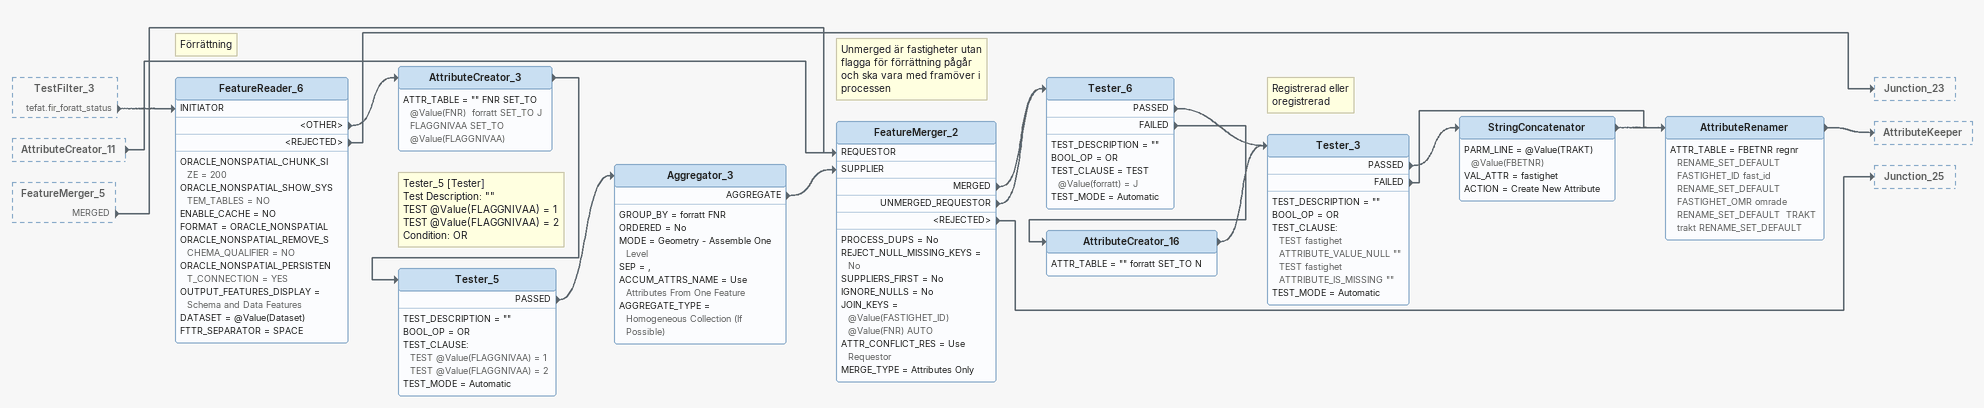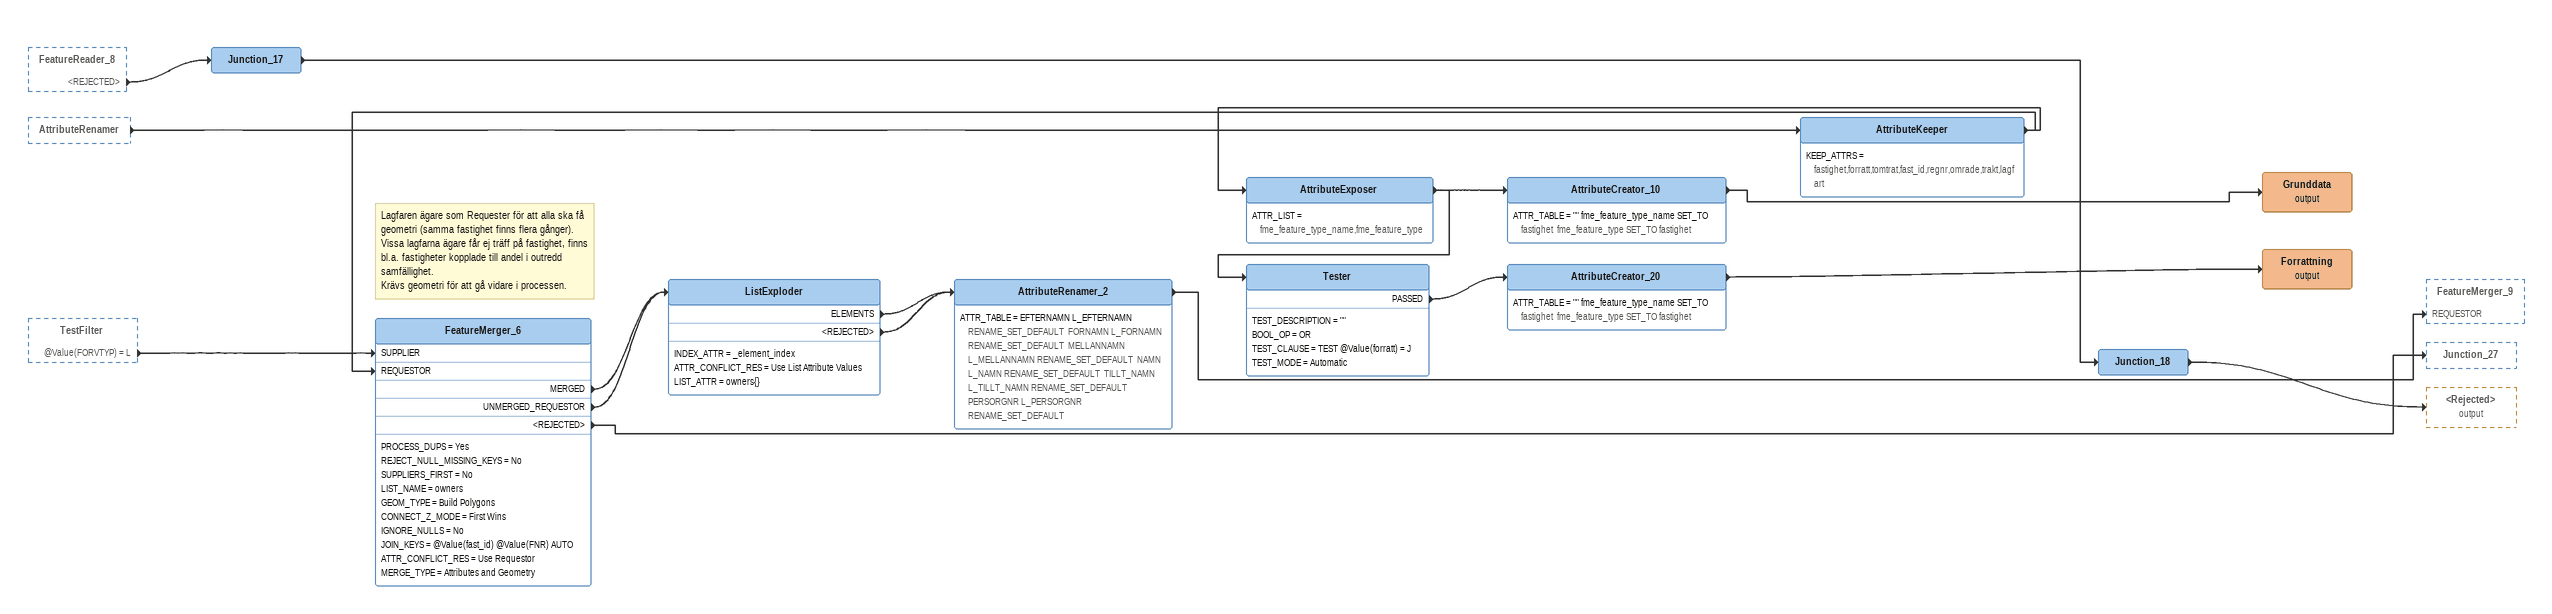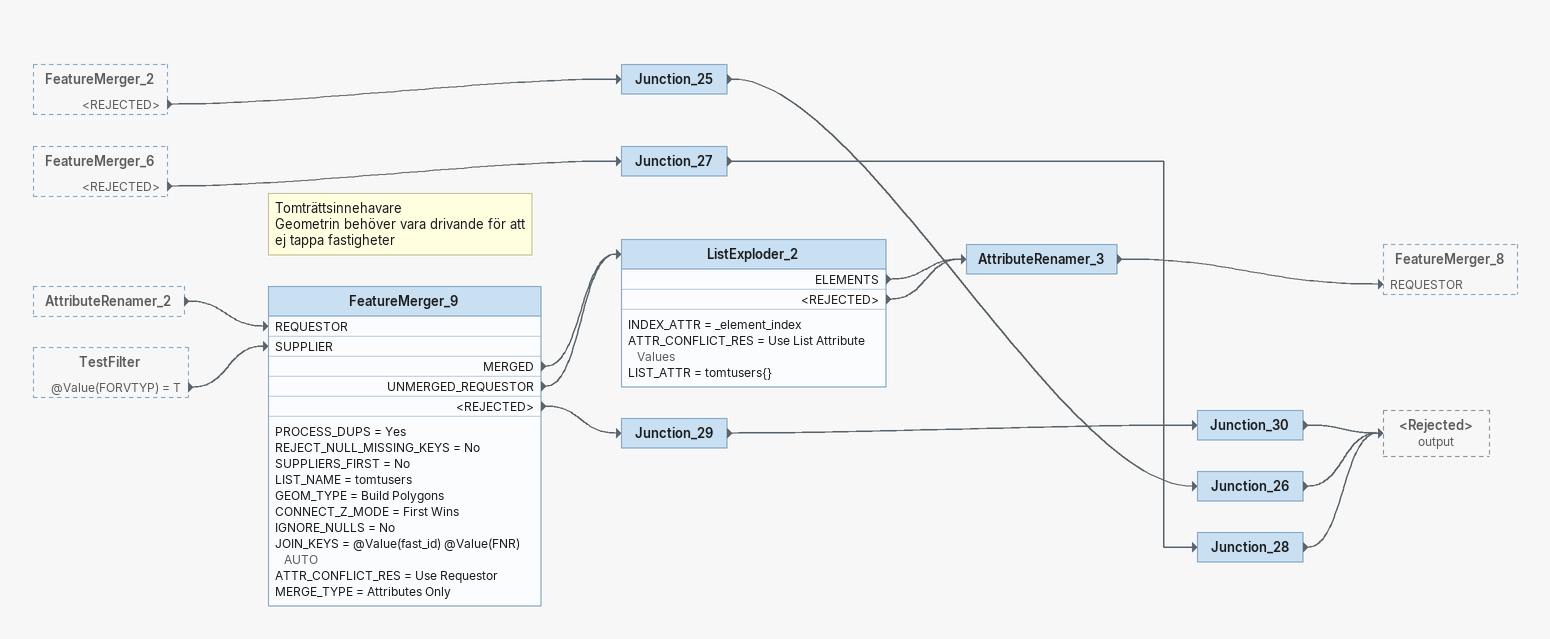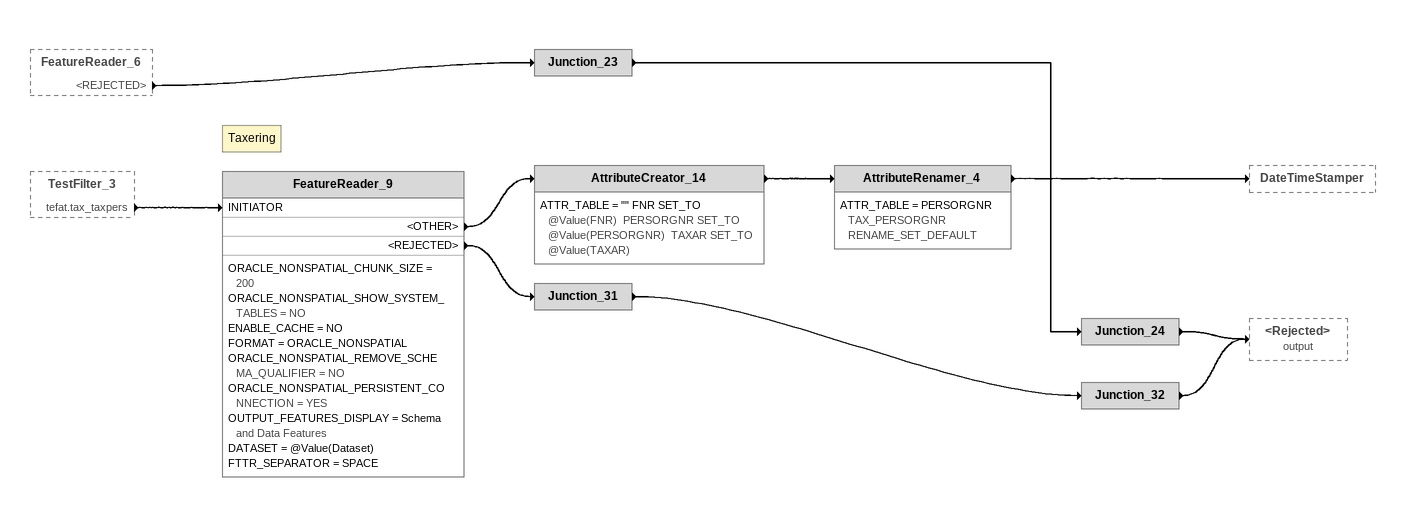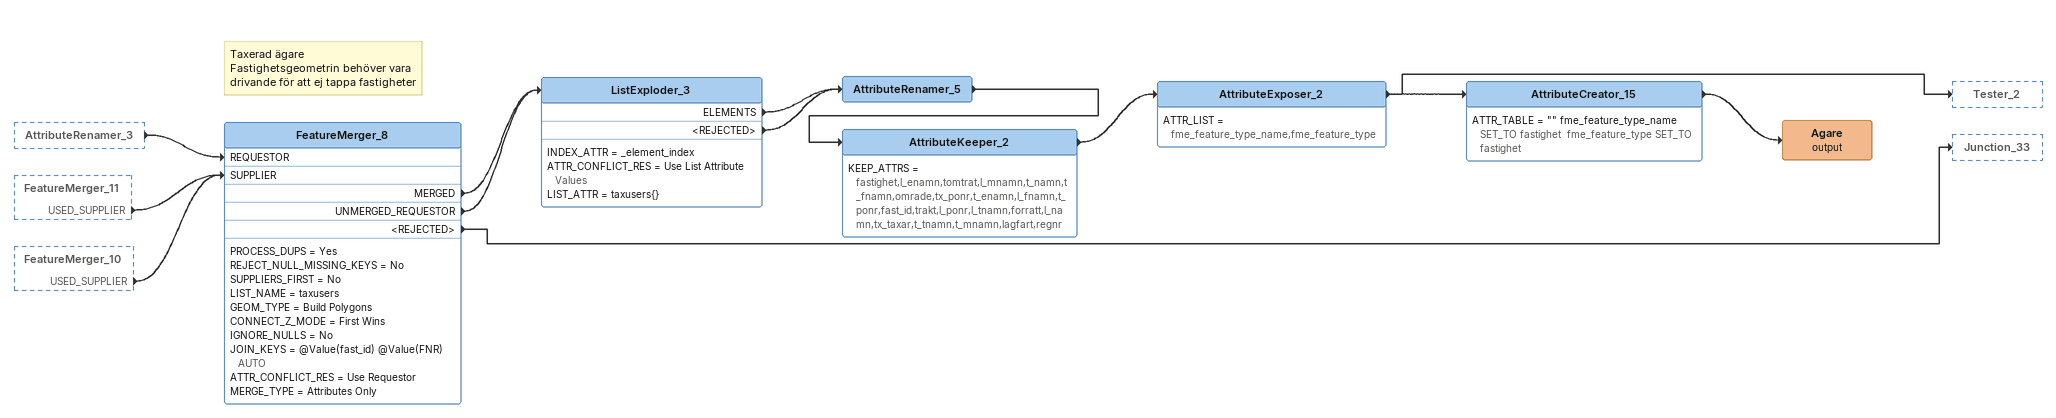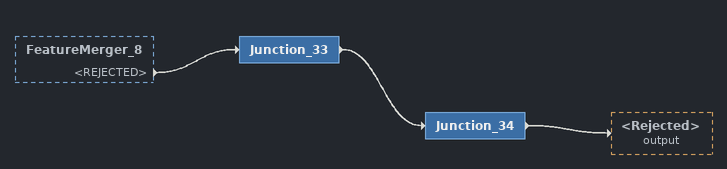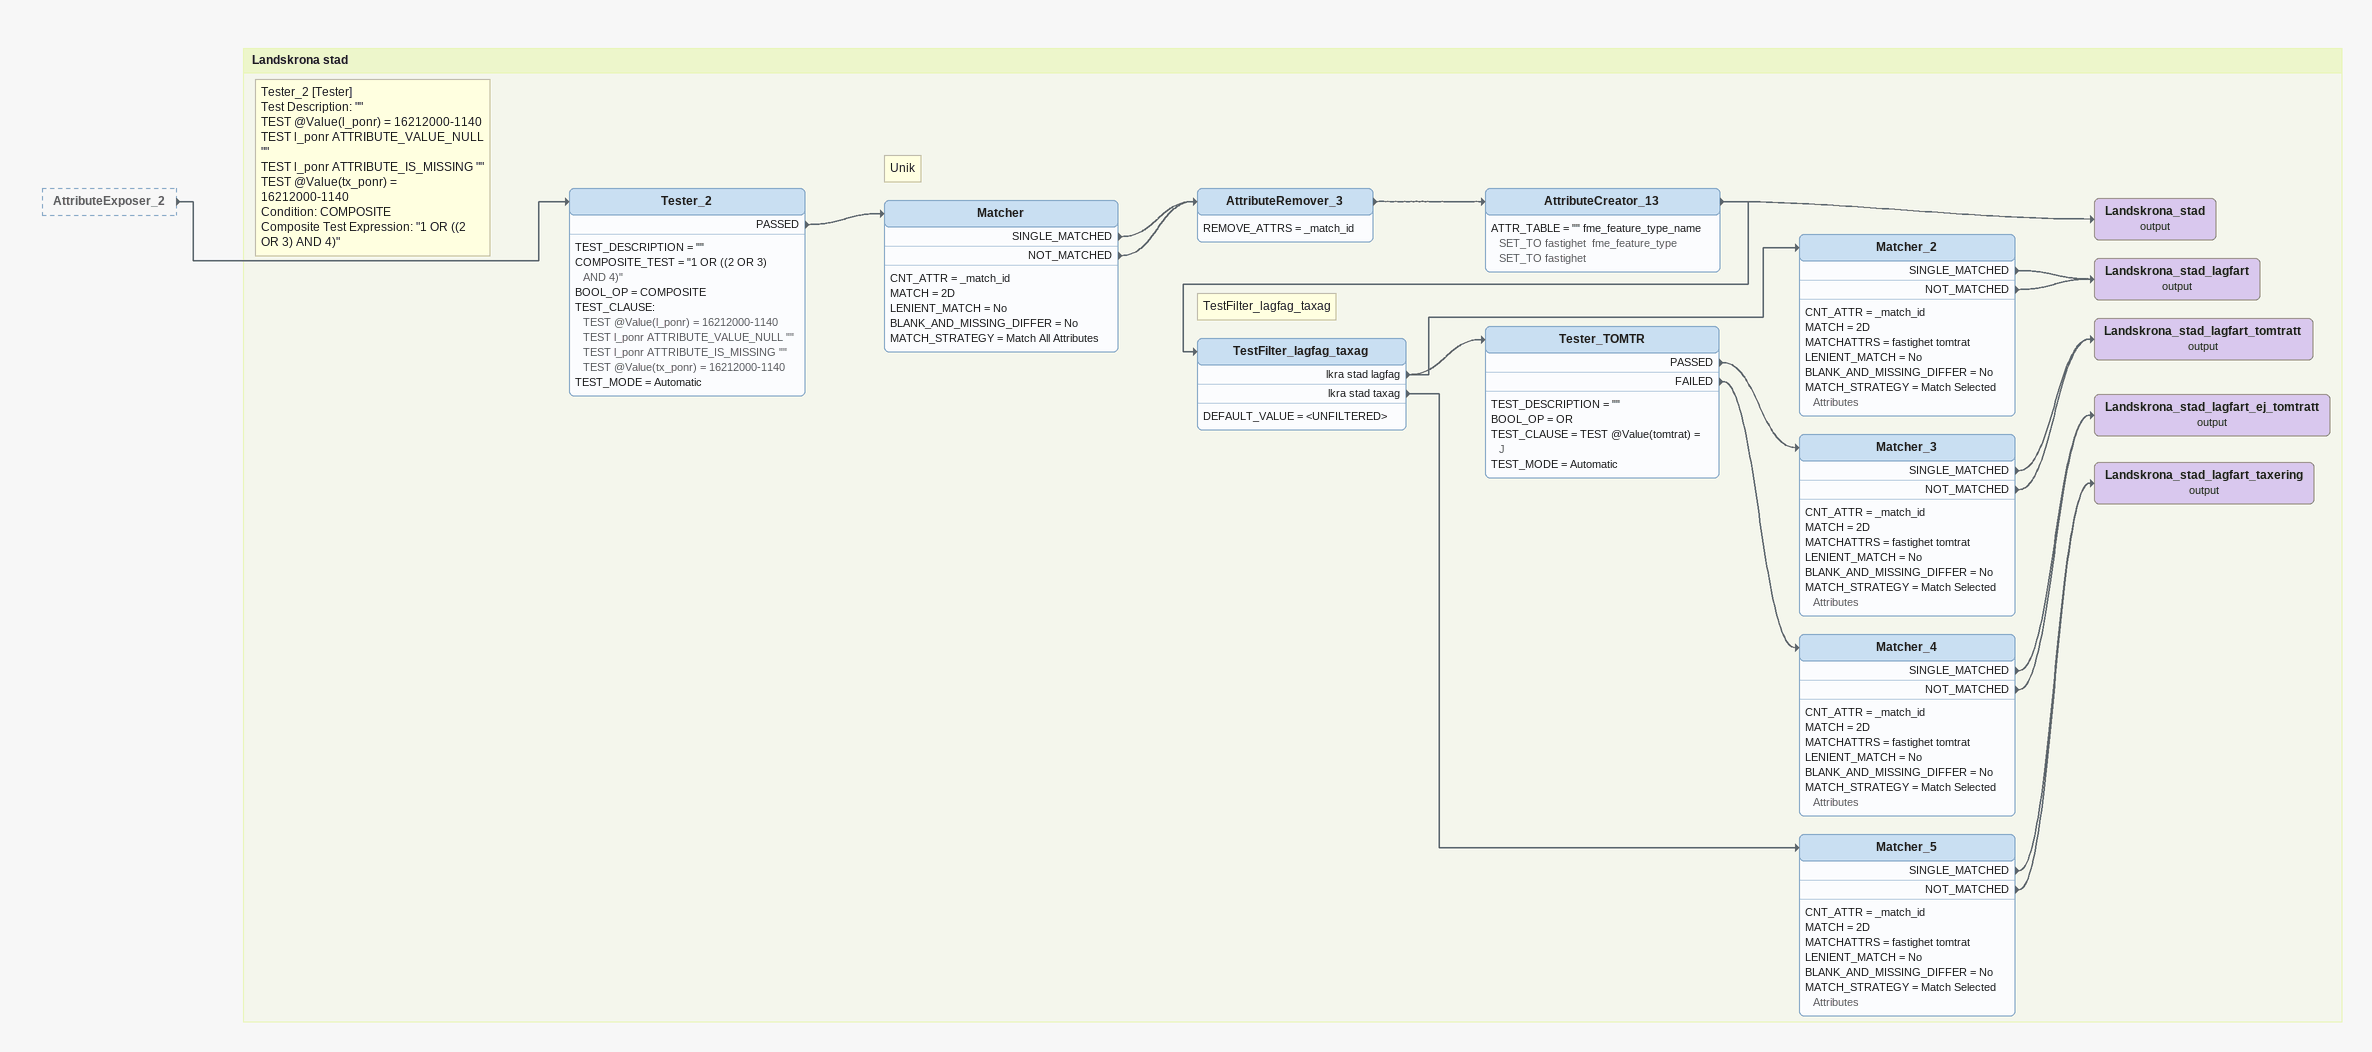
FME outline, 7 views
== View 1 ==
TestFilter_3 [outside]
    tefat.fir_foratt_status -> FeatureReader_6 [INITIATOR]
AttributeCreator_11 [outside]
    -> FeatureMerger_2 [REQUESTOR]
FeatureMerger_5 [outside]
    MERGED -> FeatureMerger_2 [REQUESTOR]
Note: Förrättning
FeatureReader_6
    ORACLE_NONSPATIAL_CHUNK_SIZE = 200
    ORACLE_NONSPATIAL_SHOW_SYSTEM_TABLES = NO
    ENABLE_CACHE = NO
    FORMAT = ORACLE_NONSPATIAL
    ORACLE_NONSPATIAL_REMOVE_SCHEMA_QUALIFIER = NO
    ORACLE_NONSPATIAL_PERSISTENT_CONNECTION = YES
    OUTPUT_FEATURES_DISPLAY = Schema and Data Features
    DATASET = @Value(Dataset)
    FTTR_SEPARATOR = SPACE
    <OTHER> -> AttributeCreator_3
    <REJECTED> -> Junction_23
AttributeCreator_3
    ATTR_TABLE = "" FNR SET_TO @Value(FNR)  forratt SET_TO J  FLAGGNIVAA SET_TO @Value(FLAGGNIVAA)
    -> Tester_5
Note: Tester_5 [Tester] / Test Description: "" / TEST @Value(FLAGGNIVAA) = 1 / TEST @Value(FLAGGNIVAA) = 2 / Condition: OR
Tester_5
    TEST_DESCRIPTION = ""
    BOOL_OP = OR
    TEST_CLAUSE:
      TEST @Value(FLAGGNIVAA) = 1
      TEST @Value(FLAGGNIVAA) = 2
    TEST_MODE = Automatic
    PASSED -> Aggregator_3
Aggregator_3
    GROUP_BY = forratt FNR
    ORDERED = No
    MODE = Geometry - Assemble One Level
    SEP = ,
    ACCUM_ATTRS_NAME = Use Attributes From One Feature
    AGGREGATE_TYPE = Homogeneous Collection (If Possible)
    AGGREGATE -> FeatureMerger_2 [SUPPLIER]
Note: Unmerged är fastigheter utan flagga för förrättning pågår / och ska vara med framöver i processen
FeatureMerger_2
    PROCESS_DUPS = No
    REJECT_NULL_MISSING_KEYS = No
    SUPPLIERS_FIRST = No
    IGNORE_NULLS = No
    JOIN_KEYS = @Value(FASTIGHET_ID) @Value(FNR) AUTO
    ATTR_CONFLICT_RES = Use Requestor
    MERGE_TYPE = Attributes Only
    MERGED -> Tester_6
    UNMERGED_REQUESTOR -> Tester_6
    <REJECTED> -> Junction_25
Tester_6
    TEST_DESCRIPTION = ""
    BOOL_OP = OR
    TEST_CLAUSE = TEST @Value(forratt) = J
    TEST_MODE = Automatic
    PASSED -> Tester_3
    FAILED -> AttributeCreator_16
AttributeCreator_16
    ATTR_TABLE = "" forratt SET_TO N
    -> Tester_3
Note: Registrerad eller / oregistrerad
Tester_3
    TEST_DESCRIPTION = ""
    BOOL_OP = OR
    TEST_CLAUSE:
      TEST fastighet ATTRIBUTE_VALUE_NULL ""
      TEST fastighet ATTRIBUTE_IS_MISSING ""
    TEST_MODE = Automatic
    PASSED -> StringConcatenator
    FAILED -> AttributeRenamer
StringConcatenator
    PARM_LINE = @Value(TRAKT) @Value(FBETNR)
    VAL_ATTR = fastighet
    ACTION = Create New Attribute
    -> AttributeRenamer
AttributeRenamer
    ATTR_TABLE = FBETNR regnr RENAME_SET_DEFAULT  FASTIGHET_ID fast_id RENAME_SET_DEFAULT  FASTIGHET_OMR omrade RENAME_SET_DEFAULT  TRAKT trakt RENAME_SET_DEFAULT
    -> AttributeKeeper

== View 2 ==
FeatureReader_8 [outside]
    <REJECTED> -> Junction_17
AttributeRenamer [outside]
    -> AttributeKeeper
TestFilter [outside]
    @Value(FORVTYP) = L -> FeatureMerger_6 [SUPPLIER]
Junction_17
    -> Junction_18
Junction_18
    -> <Rejected> (output)
AttributeKeeper
    KEEP_ATTRS = fastighet,forratt,tomtrat,fast_id,regnr,omrade,trakt,lagfart
    -> FeatureMerger_6 [REQUESTOR]
    -> AttributeExposer
AttributeExposer
    ATTR_LIST = fme_feature_type_name,fme_feature_type
    -> AttributeCreator_10
    -> Tester
AttributeCreator_10
    ATTR_TABLE = "" fme_feature_type_name SET_TO fastighet  fme_feature_type SET_TO fastighet
    -> Grunddata (output)
Grunddata (output)
Tester
    TEST_DESCRIPTION = ""
    BOOL_OP = OR
    TEST_CLAUSE = TEST @Value(forratt) = J
    TEST_MODE = Automatic
    PASSED -> AttributeCreator_20
AttributeCreator_20
    ATTR_TABLE = "" fme_feature_type_name SET_TO fastighet  fme_feature_type SET_TO fastighet
    -> Forrattning (output)
Forrattning (output)
Note: Lagfaren ägare som Requester för att alla ska få geometri (samma fastighet finns flera gånger). / Vissa lagfarna ägare får ej träff på fastighet, finns bl.a. fastigheter kopplade till andel i outredd / samfällighet. / Krävs geometri för att gå vidare i processen.
FeatureMerger_6
    PROCESS_DUPS = Yes
    REJECT_NULL_MISSING_KEYS = No
    SUPPLIERS_FIRST = No
    LIST_NAME = owners
    GEOM_TYPE = Build Polygons
    CONNECT_Z_MODE = First Wins
    IGNORE_NULLS = No
    JOIN_KEYS = @Value(fast_id) @Value(FNR) AUTO
    ATTR_CONFLICT_RES = Use Requestor
    MERGE_TYPE = Attributes and Geometry
    MERGED -> ListExploder
    UNMERGED_REQUESTOR -> ListExploder
    <REJECTED> -> Junction_27
ListExploder
    INDEX_ATTR = _element_index
    ATTR_CONFLICT_RES = Use List Attribute Values
    LIST_ATTR = owners{}
    ELEMENTS -> AttributeRenamer_2
    <REJECTED> -> AttributeRenamer_2
AttributeRenamer_2
    ATTR_TABLE = EFTERNAMN L_EFTERNAMN RENAME_SET_DEFAULT  FORNAMN L_FORNAMN RENAME_SET_DEFAULT  MELLANNAMN L_MELLANNAMN RENAME_SET_DEFAULT  NAMN L_NAMN RENAME_SET_DEFAULT  TILLT_NAMN L_TILLT_NAMN RENAME_SET_DEFAULT  PERSORGNR L_PERSORGNR RENAME_SET_DEFAULT
    -> FeatureMerger_9 [REQUESTOR]

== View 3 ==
FeatureMerger_2 [outside]
    <REJECTED> -> Junction_25
FeatureMerger_6 [outside]
    <REJECTED> -> Junction_27
AttributeRenamer_2 [outside]
    -> FeatureMerger_9 [REQUESTOR]
TestFilter [outside]
    @Value(FORVTYP) = T -> FeatureMerger_9 [SUPPLIER]
Note: Tomträttsinnehavare / Geometrin behöver vara drivande för att ej tappa fastigheter
FeatureMerger_9
    PROCESS_DUPS = Yes
    REJECT_NULL_MISSING_KEYS = No
    SUPPLIERS_FIRST = No
    LIST_NAME = tomtusers
    GEOM_TYPE = Build Polygons
    CONNECT_Z_MODE = First Wins
    IGNORE_NULLS = No
    JOIN_KEYS = @Value(fast_id) @Value(FNR) AUTO
    ATTR_CONFLICT_RES = Use Requestor
    MERGE_TYPE = Attributes Only
    MERGED -> ListExploder_2
    UNMERGED_REQUESTOR -> ListExploder_2
    <REJECTED> -> Junction_29
ListExploder_2
    INDEX_ATTR = _element_index
    ATTR_CONFLICT_RES = Use List Attribute Values
    LIST_ATTR = tomtusers{}
    ELEMENTS -> AttributeRenamer_3
    <REJECTED> -> AttributeRenamer_3
AttributeRenamer_3
    -> FeatureMerger_8 [REQUESTOR]
Junction_29
    -> Junction_30
Junction_30
    -> <Rejected> (output)
Junction_27
    -> Junction_28
Junction_28
    -> <Rejected> (output)
Junction_25
    -> Junction_26
Junction_26
    -> <Rejected> (output)

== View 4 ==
FeatureReader_6 [outside]
    <REJECTED> -> Junction_23
TestFilter_3 [outside]
    tefat.tax_taxpers -> FeatureReader_9 [INITIATOR]
Junction_23
    -> Junction_24
Junction_24
    -> <Rejected> (output)
Note: Taxering
FeatureReader_9
    ORACLE_NONSPATIAL_CHUNK_SIZE = 200
    ORACLE_NONSPATIAL_SHOW_SYSTEM_TABLES = NO
    ENABLE_CACHE = NO
    FORMAT = ORACLE_NONSPATIAL
    ORACLE_NONSPATIAL_REMOVE_SCHEMA_QUALIFIER = NO
    ORACLE_NONSPATIAL_PERSISTENT_CONNECTION = YES
    OUTPUT_FEATURES_DISPLAY = Schema and Data Features
    DATASET = @Value(Dataset)
    FTTR_SEPARATOR = SPACE
    <OTHER> -> AttributeCreator_14
    <REJECTED> -> Junction_31
AttributeCreator_14
    ATTR_TABLE = "" FNR SET_TO @Value(FNR)  PERSORGNR SET_TO @Value(PERSORGNR)  TAXAR SET_TO @Value(TAXAR)
    -> AttributeRenamer_4
AttributeRenamer_4
    ATTR_TABLE = PERSORGNR TAX_PERSORGNR RENAME_SET_DEFAULT
    -> DateTimeStamper
Junction_31
    -> Junction_32
Junction_32
    -> <Rejected> (output)

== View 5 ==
AttributeRenamer_3 [outside]
    -> FeatureMerger_8 [REQUESTOR]
FeatureMerger_11 [outside]
    USED_SUPPLIER -> FeatureMerger_8 [SUPPLIER]
FeatureMerger_10 [outside]
    USED_SUPPLIER -> FeatureMerger_8 [SUPPLIER]
Note: Taxerad ägare / Fastighetsgeometrin behöver vara drivande för att ej tappa fastigheter
FeatureMerger_8
    PROCESS_DUPS = Yes
    REJECT_NULL_MISSING_KEYS = No
    SUPPLIERS_FIRST = No
    LIST_NAME = taxusers
    GEOM_TYPE = Build Polygons
    CONNECT_Z_MODE = First Wins
    IGNORE_NULLS = No
    JOIN_KEYS = @Value(fast_id) @Value(FNR) AUTO
    ATTR_CONFLICT_RES = Use Requestor
    MERGE_TYPE = Attributes Only
    MERGED -> ListExploder_3
    UNMERGED_REQUESTOR -> ListExploder_3
    <REJECTED> -> Junction_33
ListExploder_3
    INDEX_ATTR = _element_index
    ATTR_CONFLICT_RES = Use List Attribute Values
    LIST_ATTR = taxusers{}
    ELEMENTS -> AttributeRenamer_5
    <REJECTED> -> AttributeRenamer_5
AttributeRenamer_5
    -> AttributeKeeper_2
AttributeKeeper_2
    KEEP_ATTRS = fastighet,l_enamn,tomtrat,l_mnamn,t_namn,t_fnamn,omrade,tx_ponr,t_enamn,l_fnamn,t_ponr,fast_id,trakt,l_ponr,l_tnamn,forratt,l_namn,tx_taxar,t_tnamn,t_mnamn,lagfart,regnr
    -> AttributeExposer_2
AttributeExposer_2
    ATTR_LIST = fme_feature_type_name,fme_feature_type
    -> AttributeCreator_15
    -> Tester_2
AttributeCreator_15
    ATTR_TABLE = "" fme_feature_type_name SET_TO fastighet  fme_feature_type SET_TO fastighet
    -> Agare (output)
Agare (output)

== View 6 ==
FeatureMerger_8 [outside]
    <REJECTED> -> Junction_33
Junction_33
    -> Junction_34
Junction_34
    -> <Rejected> (output)

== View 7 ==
AttributeExposer_2 [outside]
    -> Tester_2

Bookmark: Landskrona stad
Note: Tester_2 [Tester] / Test Description: "" / TEST @Value(l_ponr) = 16212000-1140 / TEST l_ponr ATTRIBUTE_VALUE_NULL "" / TEST l_ponr ATTRIBUTE_IS_MISSING "" / TEST @Value(tx_ponr) = 16212000-1140 / Condition: COMPOSITE / Composite Test Expression: "1 OR ((2 OR 3) AND 4)"
Tester_2
    TEST_DESCRIPTION = ""
    COMPOSITE_TEST = "1 OR ((2 OR 3) AND 4)"
    BOOL_OP = COMPOSITE
    TEST_CLAUSE:
      TEST @Value(l_ponr) = 16212000-1140
      TEST l_ponr ATTRIBUTE_VALUE_NULL ""
      TEST l_ponr ATTRIBUTE_IS_MISSING ""
      TEST @Value(tx_ponr) = 16212000-1140
    TEST_MODE = Automatic
    PASSED -> Matcher
Note: Unik
Matcher
    CNT_ATTR = _match_id
    MATCH = 2D
    LENIENT_MATCH = No
    BLANK_AND_MISSING_DIFFER = No
    MATCH_STRATEGY = Match All Attributes
    SINGLE_MATCHED -> AttributeRemover_3
    NOT_MATCHED -> AttributeRemover_3
AttributeRemover_3
    REMOVE_ATTRS = _match_id
    -> AttributeCreator_13
AttributeCreator_13
    ATTR_TABLE = "" fme_feature_type_name SET_TO fastighet  fme_feature_type SET_TO fastighet
    -> Landskrona_stad (output)
    -> TestFilter_lagfag_taxag
Landskrona_stad (output)
Note: TestFilter_lagfag_taxag
TestFilter_lagfag_taxag
    DEFAULT_VALUE = <UNFILTERED>
    lkra stad lagfag -> Tester_TOMTR
    lkra stad lagfag -> Matcher_2
    lkra stad taxag -> Matcher_5
Matcher_2
    CNT_ATTR = _match_id
    MATCH = 2D
    MATCHATTRS = fastighet tomtrat
    LENIENT_MATCH = No
    BLANK_AND_MISSING_DIFFER = No
    MATCH_STRATEGY = Match Selected Attributes
    SINGLE_MATCHED -> Landskrona_stad_lagfart (output)
    NOT_MATCHED -> Landskrona_stad_lagfart (output)
Landskrona_stad_lagfart (output)
Tester_TOMTR
    TEST_DESCRIPTION = ""
    BOOL_OP = OR
    TEST_CLAUSE = TEST @Value(tomtrat) = J
    TEST_MODE = Automatic
    PASSED -> Matcher_3
    FAILED -> Matcher_4
Matcher_3
    CNT_ATTR = _match_id
    MATCH = 2D
    MATCHATTRS = fastighet tomtrat
    LENIENT_MATCH = No
    BLANK_AND_MISSING_DIFFER = No
    MATCH_STRATEGY = Match Selected Attributes
    SINGLE_MATCHED -> Landskrona_stad_lagfart_tomtratt (output)
    NOT_MATCHED -> Landskrona_stad_lagfart_tomtratt (output)
Landskrona_stad_lagfart_tomtratt (output)
Matcher_4
    CNT_ATTR = _match_id
    MATCH = 2D
    MATCHATTRS = fastighet tomtrat
    LENIENT_MATCH = No
    BLANK_AND_MISSING_DIFFER = No
    MATCH_STRATEGY = Match Selected Attributes
    SINGLE_MATCHED -> Landskrona_stad_lagfart_ej_tomtratt (output)
    NOT_MATCHED -> Landskrona_stad_lagfart_ej_tomtratt (output)
Landskrona_stad_lagfart_ej_tomtratt (output)
Matcher_5
    CNT_ATTR = _match_id
    MATCH = 2D
    MATCHATTRS = fastighet tomtrat
    LENIENT_MATCH = No
    BLANK_AND_MISSING_DIFFER = No
    MATCH_STRATEGY = Match Selected Attributes
    SINGLE_MATCHED -> Landskrona_stad_lagfart_taxering (output)
    NOT_MATCHED -> Landskrona_stad_lagfart_taxering (output)
Landskrona_stad_lagfart_taxering (output)
